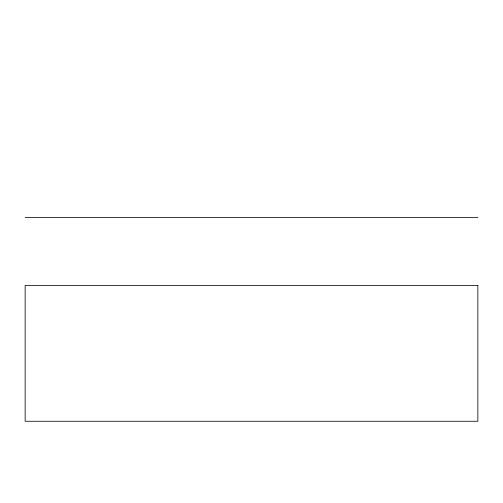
<?xml version="1.0" encoding="UTF-8"?>
<svg xmlns="http://www.w3.org/2000/svg" width="503" height="503" viewBox="0 0 503 503"><rect width="100%" height="100%" fill="white"/><g stroke="black" fill="none" stroke-linecap="round" stroke-linejoin="round"><path stroke-width="0.75" d="M25.15 217.548L477.85 217.548M477.85 285.452L25.15 285.452L25.15 421.263L477.85 421.263L477.85 285.452"/></g></svg>
